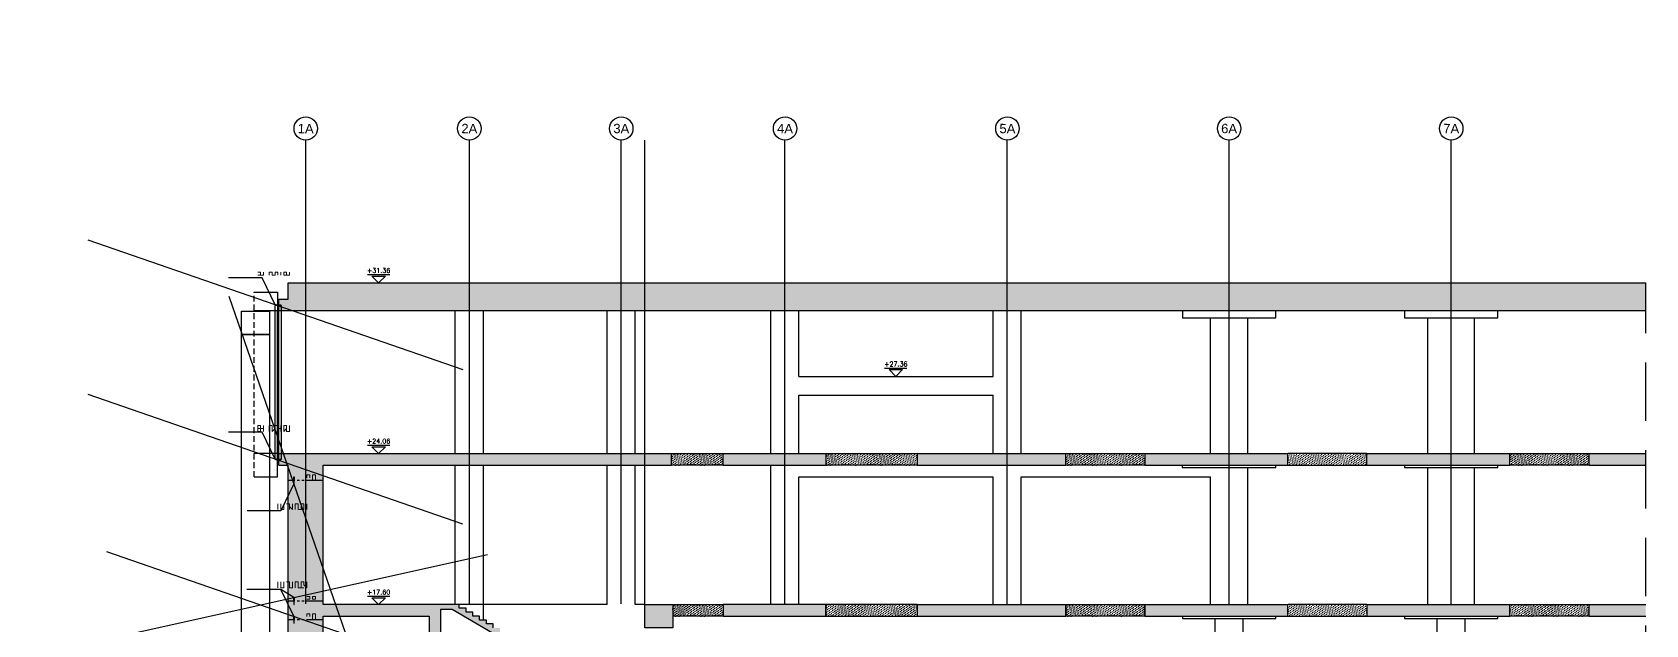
# Model space of a CAD drawing. Header units: millimetres. Extents: x 400408 to 401334, y 4543945 to 4544229.
# Drawn here: x 400586.3 to 400655.3, y 4544203.4 to 4544228.8 of the extents above; entities that cross this region are included whole.
import ezdxf
from ezdxf.enums import TextEntityAlignment as Align

# ---------------------------------------------------------------- set-up
doc = ezdxf.new("R2010")
doc.units = ezdxf.units.MM
for name, pattern in [('ACAD_ISO05W100', [33, 24, -3, 0, -3, 0, -3]), ('AKS', [3, 2.5, -0.25, 0, -0.25]), ('CIZGI', [0.4, 0.25, -0.15]), ('CONTINU', [0]), ('HIDDEN', [0.375, 0.25, -0.125]), ('UUC-ST-KAL-I05-101-U-000$0$ACAD_ISO05W100', [33, 24, -3, 0, -3, 0, -3])]:
    doc.linetypes.add(name, pattern=pattern)
for name, color, linetype in [('aks prota', 2, 'AKS'), ('caks prota', 4, 'Continuous'), ('görünüş prota', 4, 'Continuous'), ('inşaat derzi prota', 11, 'Continuous'), ('kesik prota', 2, 'CIZGI'), ('kesit prota', 1, 'Continuous'), ('kesit tarama prota', 252, 'Continuous'), ('kolon tarama prota', 252, 'Continuous'), ('kot prota', 4, 'Continuous'), ('merdiven prota', 2, 'Continuous'), ('not çizgisi prota', 4, 'Continuous'), ('PRT-CST-rc_level', 6, 'Continuous'), ('PRT-CST-rc_levermark', 4, 'Continuous'), ('st_s_su tutucu', 2, 'Continuous'), ('st_s_ölçü', 4, 'Continuous'), ('taks prota', 7, 'Continuous'), ('TARAMA', 8, 'Continuous'), ('UUC-ST-KAL-I05-101-U-000$0$st_s_su tutucu', 2, 'Continuous'), ('ölçü prota', 4, 'Continuous')]:
    doc.layers.add(name, color=color, linetype=linetype)
doc.layers.add('PRT-KD-kazik', color=172, linetype='Continuous', lineweight=25)
doc.styles.add('OLCU', font='romanstw.shx')
doc.styles.add('TAKS', font='Arial Unicode.ttf')
doc.dimstyles.new('1-50', dxfattribs={"dimtxt": 10, "dimasz": 4, "dimexe": 4, "dimexo": 8, "dimgap": 4, "dimtad": 1, "dimdec": 1, "dimrnd": 0.05, "dimzin": 9, "dimdsep": 46, "dimtxsty": 'OLCU', "dimblk1": 'OBLIQUE', "dimblk2": 'OBLIQUE', "dimsah": 1, "dimcen": 2, "dimdle": 4, "dimclrd": 4, "dimclre": 4, "dimclrt": 3, "dimadec": 1, "dimazin": 0, "dimtfac": 1, "dimtdec": 1, "dimtix": 1, "dimtmove": 2, "dimatfit": 3, "dimldrblk": 'OBLIQUE', "dimfxl": 1, "dimtvp": 1, "dimtolj": 1, "dimtzin": 1, "dimarcsym": 0})
pattern_1 = [(35.99999999998597, (400497.3133640983, 4543873.246616181), (-0.01454759243643788, 0.08754345112887252), [0, -0.07937499999999999])]

# ---------------------------------------------------------------- blocks, each defined once
blk = doc.blocks.new('KOTK5')
at = {"layer": 'PRT-CST-rc_levermark'}
blk.add_line((216.6666666667443, 160), (-213.3333333332557, 160), dxfattribs=at)
blk.add_lwpolyline([(130, 130), (-130, 130), (0, 0)], close=True, dxfattribs=at)
at = {"layer": 'PRT-CST-rc_level', "style": 'OLCU'}
blk.add_attdef('000.00', text='', height=90, dxfattribs=at).set_placement((0, 193.1381784435362), align=Align.CENTER)
blk = doc.blocks.new('_Oblique')
at = {"layer": 'st_s_ölçü', "lineweight": -2}
blk.add_line((-0.5, -0.5), (0.5, 0.5), dxfattribs=at)
blk = doc.blocks.new('D')
at = {"layer": 'st_s_su tutucu', "linetype": 'CONTINU', "ltscale": 0.2}
for p, q in [((-39987.83090962706, 52508.18991963421), (-39992.63090966878, 52508.18991966914)), ((-39992.63090966878, 52508.18991966914), (-39992.63090980848, 52507.38991968935)), ((-39992.63090980848, 52507.38991968935), (-39990.63090962501, 52506.05655179494)), ((-39990.63090992199, 52478.65671955824), (-39991.93117670823, 52478.6567195757)), ((-39991.93117670823, 52478.6567195757), (-39991.93117659182, 52477.72311959402)), ((-39991.93117659182, 52477.72311959402), (-39990.63090987367, 52477.72311951835)), ((-39990.6309096902, 52498.50671976196), (-39991.53117650332, 52498.50671977942)), ((-39991.53117650332, 52498.50671977942), (-39991.53117639622, 52497.87311976865)), ((-39991.53117639622, 52497.87311976865), (-39990.63090970417, 52497.87311978029)), ((-39990.63090980196, 52488.50671968629), (-39991.53117661508, 52488.50671963972)), ((-39991.53117661508, 52488.50671963972), (-39991.53117662905, 52487.87311965806)), ((-39991.53117662905, 52487.87311965806), (-39990.630909937, 52487.87311964059)), ((-39991.53117661508, 52467.87311965223), (-39991.53117662905, 52468.5067196339)), ((-39991.53117662905, 52468.5067196339), (-39990.630909937, 52468.50671965136)), ((-39990.63090980196, 52467.87311960567), (-39991.53117661508, 52467.87311965223)), ((-39991.53117650332, 52457.87311951254), (-39991.53117639622, 52458.50671952331)), ((-39991.53117639622, 52458.50671952331), (-39990.63090970417, 52458.50671951166)), ((-39990.6309096902, 52457.87311953), (-39991.53117650332, 52457.87311951254)), ((-39990.63090962501, 52506.05655179494), (-39990.6309096902, 52498.50671976196)), ((-39990.63090970417, 52497.87311978029), (-39990.63090980196, 52488.50671968629)), ((-39990.630909937, 52487.87311964059), (-39990.63090992199, 52478.65671955824)), ((-39990.630909937, 52468.50671965136), (-39990.63090992199, 52477.72311973372)), ((-39990.63090970417, 52458.50671951166), (-39990.63090980196, 52467.87311960567)), ((-39990.63090962501, 52450.32328749701), (-39990.6309096902, 52457.87311953)), ((-39989.83090974534, 52506.05655187643), (-39987.83090964103, 52507.38991968935)), ((-39989.83090955907, 52498.50671965136), (-39989.83090974534, 52506.05655187643)), ((-39988.9306429881, 52498.50671966883), (-39989.83090955907, 52498.50671965136)), ((-39989.83090992229, 52488.50671961062), (-39989.83090981984, 52497.87311973373)), ((-39989.83090981984, 52497.87311973373), (-39988.93064300207, 52497.87311962313)), ((-39988.93064335132, 52488.50671965136), (-39989.83090992229, 52488.50671961062)), ((-39989.83091007002, 52478.65671960481), (-39989.8309099316, 52487.87311978029)), ((-39989.8309099316, 52487.87311978029), (-39988.93064311383, 52487.87311964059)), ((-39988.53064343977, 52478.65671965137), (-39989.83091007002, 52478.65671960481)), ((-39989.83090998934, 52477.72311965805), (-39988.53064344908, 52477.72311964058)), ((-39989.83091007002, 52477.72311968715), (-39989.8309099316, 52468.50671951166)), ((-39989.8309099316, 52468.50671951166), (-39988.93064311383, 52468.50671965136)), ((-39988.93064335132, 52467.87311964059), (-39989.83090992229, 52467.87311968134)), ((-39989.83090992229, 52467.87311968134), (-39989.83090981984, 52458.50671955823)), ((-39989.83090981984, 52458.50671955823), (-39988.93064300207, 52458.50671966883)), ((-39988.9306429881, 52457.87311962313), (-39989.83090955907, 52457.87311964059)), ((-39989.83090955907, 52457.87311964059), (-39989.83090974534, 52450.32328741552)), ((-39988.93064300207, 52497.87311962313), (-39988.9306429881, 52498.50671966883)), ((-39988.93064311383, 52487.87311964059), (-39988.93064335132, 52488.50671965136)), ((-39988.93064311383, 52468.50671965136), (-39988.93064335132, 52467.87311964059)), ((-39988.93064300207, 52458.50671966883), (-39988.9306429881, 52457.87311962313)), ((-39988.53064344908, 52477.72311964058), (-39988.53064343977, 52478.65671965137)), ((-39987.83090964103, 52507.38991968935), (-39987.83090962706, 52508.18991963421)), ((-39992.63090980848, 52448.98991960261), (-39990.63090962501, 52450.32328749701)), ((-39992.63090966878, 52448.18991962282), (-39992.63090980848, 52448.98991960261)), ((-39987.83090962706, 52448.18991965774), (-39992.63090966878, 52448.18991962282)), ((-39989.83090974534, 52450.32328741552), (-39987.83090964103, 52448.98991960261)), ((-39987.83090964103, 52448.98991960261), (-39987.83090962706, 52448.18991965774))]:
    blk.add_line(p, q, dxfattribs=at)

msp = doc.modelspace()

# ---------------------------------------------------------------- hatches: boundary and pattern name
at = {"layer": 'kesit tarama prota'}
h = msp.add_hatch(color=256, dxfattribs=at)
h.dxf.hatch_style = 1
h.paths.add_polyline_path([(400597.2466831477, 4544218.038396631), (400597.2466831477, 4544217.338396631), (400596.8466831478, 4544217.338396631), (400596.8466831478, 4544216.838396631), (400655.3162315771, 4544216.838396631), (400655.3162315771, 4544218.038396631)])
h = msp.add_hatch(color=256, dxfattribs=at)
h.dxf.hatch_style = 1
h.paths.add_polyline_path([(400599.2466831479, 4544194.348396632), (400613.6466831711, 4544194.348396632), (400613.6466831711, 4544194.948396632), (400598.7466831479, 4544194.948396632), (400598.7466831479, 4544203.778396632), (400603.2796322102, 4544203.778396632), (400603.2796322102, 4544202.178396632), (400606.8363262209, 4544202.178396632), (400619.1698556339, 4544194.948396632), (400615.8466831678, 4544194.948396632), (400615.8466831678, 4544194.348396632), (400617.8966831478, 4544194.348396632), (400617.8966831478, 4544193.946553354), (400620.3445284624, 4544193.946873184), (400620.3445284624, 4544194.948317369), (400620.1585460053, 4544194.948396632), (400618.2777765346, 4544196.050916666), (400618.2777765346, 4544196.958396631), (400619.1334771441, 4544196.958396631), (400622.0005710518, 4544195.277686914), (400622.0005710518, 4544194.947611592), (400621.8652367279, 4544194.94766927), (400621.8652367279, 4544194.448396632), (400633.9203103496, 4544187.488396632), (400637.9926636542, 4544187.488396632), (400637.9926636542, 4544188.888396631), (400639.8466831701, 4544188.888396631), (400639.8466831701, 4544189.488396632), (400634.3577766001, 4544189.488396632), (400634.3577766001, 4544189.288396631), (400634.0577812739, 4544189.288396631), (400634.0577812739, 4544189.678396632), (400633.767781187, 4544189.678396632), (400633.767781187, 4544189.848396632), (400633.4777810999, 4544189.848396632), (400633.4777810999, 4544190.018396632), (400633.1877810128, 4544190.018396632), (400633.1877810128, 4544190.188396632), (400632.8977809257, 4544190.188396632), (400632.8977809257, 4544190.358396632), (400632.6077808386, 4544190.358396632), (400632.6077808386, 4544190.528396632), (400632.3177807514, 4544190.528396632), (400632.3177807514, 4544190.698396632), (400632.0277806643, 4544190.698396632), (400632.0277806643, 4544190.868396631), (400631.7377805772, 4544190.868396631), (400631.7377805772, 4544191.038396631), (400631.4477804901, 4544191.038396631), (400631.4477804901, 4544191.208396631), (400631.157780403, 4544191.208396631), (400631.157780403, 4544191.378396631), (400630.8677803159, 4544191.378396631), (400630.8677803159, 4544191.548396631), (400630.5777802287, 4544191.548396631), (400630.5777802287, 4544191.718396631), (400630.2877801416, 4544191.718396631), (400630.2877801416, 4544191.888396631), (400629.9977800547, 4544191.888396631), (400629.9977800547, 4544192.058396631), (400628.7977796941, 4544192.058396631), (400628.7977796941, 4544192.228396631), (400628.5077796073, 4544192.228396631), (400628.5077796073, 4544192.398396632), (400628.2177795201, 4544192.398396632), (400628.2177795201, 4544192.568396632), (400627.927779433, 4544192.568396632), (400627.927779433, 4544192.738396632), (400627.6377793459, 4544192.738396632), (400627.6377793459, 4544192.908396631), (400627.3477792588, 4544192.908396631), (400627.3477792588, 4544193.078396631), (400627.0577791717, 4544193.078396631), (400627.0577791717, 4544193.248396631), (400626.7677790846, 4544193.248396631), (400626.7677790846, 4544193.418396631), (400626.4777789974, 4544193.418396631), (400626.4777789974, 4544193.588396631), (400626.1877789103, 4544193.588396631), (400626.1877789103, 4544193.758396631), (400625.8977788232, 4544193.758396631), (400625.8977788232, 4544193.928396632), (400625.6077787361, 4544193.928396632), (400625.6077787361, 4544194.098396632), (400625.317778649, 4544194.098396632), (400625.317778649, 4544194.268396632), (400625.0277785619, 4544194.268396632), (400625.0277785619, 4544194.438396632), (400624.737778475, 4544194.438396632), (400624.737778475, 4544194.608396632), (400623.5377781144, 4544194.608396632), (400623.5377781144, 4544194.778396632), (400623.2477780275, 4544194.778396632), (400623.2477780275, 4544194.948396632), (400622.9577779404, 4544194.948396632), (400622.9577779404, 4544195.118396631), (400622.6677778533, 4544195.118396631), (400622.6677778533, 4544195.288396631), (400622.3777777661, 4544195.288396631), (400622.3777777661, 4544195.458396631), (400622.087777679, 4544195.458396631), (400622.087777679, 4544195.628396631), (400621.7977775919, 4544195.628396631), (400621.7977775919, 4544195.798396631), (400621.5077775048, 4544195.798396631), (400621.5077775048, 4544195.968396631), (400621.2177774177, 4544195.968396631), (400621.2177774177, 4544196.138396631), (400620.9277773306, 4544196.138396631), (400620.9277773306, 4544196.308396631), (400620.6377772434, 4544196.308396631), (400620.6377772434, 4544196.478396631), (400620.3477771563, 4544196.478396631), (400620.3477771563, 4544196.648396632), (400620.0577770692, 4544196.648396632), (400620.0577770692, 4544196.818396632), (400619.7677769821, 4544196.818396632), (400619.7677769821, 4544196.988396632), (400619.4777768952, 4544196.988396632), (400619.4777768952, 4544197.158396631), (400618.2777765346, 4544197.158396631), (400618.2777765346, 4544197.328396631), (400617.9877764475, 4544197.328396631), (400617.9877764475, 4544197.498396631), (400617.6977763606, 4544197.498396631), (400617.6977763606, 4544197.668396631), (400617.4077762735, 4544197.668396631), (400617.4077762735, 4544197.838396631), (400617.1177761864, 4544197.838396631), (400617.1177761864, 4544198.008396631), (400616.8277760993, 4544198.008396631), (400616.8277760993, 4544198.178396632), (400616.5377760121, 4544198.178396632), (400616.5377760121, 4544198.348396632), (400616.247775925, 4544198.348396632), (400616.247775925, 4544198.518396632), (400615.9577758379, 4544198.518396632), (400615.9577758379, 4544198.688396632), (400615.6677757508, 4544198.688396632), (400615.6677757508, 4544198.858396632), (400615.3777756637, 4544198.858396632), (400615.3777756637, 4544199.028396632), (400615.0877755766, 4544199.028396632), (400615.0877755766, 4544199.198396632), (400614.7977754895, 4544199.198396632), (400614.7977754895, 4544199.368396631), (400614.5077754023, 4544199.368396631), (400614.5077754023, 4544199.538396631), (400613.307775042, 4544199.538396631), (400613.307775042, 4544199.708396631), (400613.0177749548, 4544199.708396631), (400613.0177749548, 4544199.878396631), (400612.7277748677, 4544199.878396631), (400612.7277748677, 4544200.048396631), (400612.4377747808, 4544200.048396631), (400612.4377747808, 4544200.218396631), (400612.1477746937, 4544200.218396631), (400612.1477746937, 4544200.388396631), (400611.8577746066, 4544200.388396631), (400611.8577746066, 4544200.558396631), (400611.5677745195, 4544200.558396631), (400611.5677745195, 4544200.728396631), (400611.2777744324, 4544200.728396631), (400611.2777744324, 4544200.898396632), (400610.9877743453, 4544200.898396632), (400610.9877743453, 4544201.068396632), (400610.6977742582, 4544201.068396632), (400610.6977742582, 4544201.238396632), (400610.407774171, 4544201.238396632), (400610.407774171, 4544201.408396631), (400610.1177740839, 4544201.408396631), (400610.1177740839, 4544201.578396631), (400609.8277739968, 4544201.578396631), (400609.8277739968, 4544201.748396631), (400609.5377739097, 4544201.748396631), (400609.5377739097, 4544201.918396631), (400608.3377735493, 4544201.918396631), (400608.3377735493, 4544202.088396631), (400608.0477734622, 4544202.088396631), (400608.0477734622, 4544202.258396631), (400607.7577733751, 4544202.258396631), (400607.7577733751, 4544202.428396632), (400607.467773288, 4544202.428396632), (400607.467773288, 4544202.598396632), (400607.1777732011, 4544202.598396632), (400607.1777732011, 4544202.768396632), (400606.887773114, 4544202.768396632), (400606.887773114, 4544202.938396632), (400606.5977730268, 4544202.938396632), (400606.5977730268, 4544203.108396632), (400606.3077729397, 4544203.108396632), (400606.3077729397, 4544203.278396632), (400606.0177728526, 4544203.278396632), (400606.0177728526, 4544203.448396632), (400605.7277727655, 4544203.448396632), (400605.7277727655, 4544203.618396631), (400605.4377726784, 4544203.618396631), (400605.4377726784, 4544203.788396631), (400605.1477725913, 4544203.788396631), (400605.1477725913, 4544203.958396631), (400604.8577725042, 4544203.958396631), (400604.8577725042, 4544204.128396631), (400604.567772417, 4544204.128396631), (400604.567772417, 4544204.278396632), (400598.7466831479, 4544204.278396632), (400598.7466831479, 4544210.238396632), (400613.6466831711, 4544210.238396632), (400613.6466831711, 4544210.738396632), (400596.8466831478, 4544210.738396632), (400596.8466831478, 4544210.238396632), (400597.2466831477, 4544210.238396632), (400597.2466831477, 4544179.438396632), (400613.1466831711, 4544179.438396632), (400613.1466831711, 4544181.438396632), (400599.2466831477, 4544181.438396632), (400599.2466831479, 4544183.168396631), (400631.5887766, 4544183.168396631), (400631.5887766, 4544181.438396632), (400632.0887766, 4544181.438396632), (400632.0887766, 4544183.376216887), (400630.1927801133, 4544184.470870969), (400630.1927801133, 4544185.228396631), (400631.0484807225, 4544185.228396631), (400634.2827814316, 4544183.332427819), (400634.2827814316, 4544181.438396632), (400634.5827814317, 4544181.438396632), (400634.5827814317, 4544182.968396631), (400635.0777766001, 4544182.968396631), (400635.0777766001, 4544183.168396631), (400637.388775763, 4544183.168396631), (400637.388775763, 4544181.438396632), (400634.6466831688, 4544181.438396632), (400634.6466831688, 4544179.438396632), (400639.3466831701, 4544179.438396632), (400639.3466831701, 4544181.438396632), (400637.6887755028, 4544181.438396632), (400637.6887755028, 4544183.068396632), (400655.3162315771, 4544183.068396632), (400655.3162315771, 4544183.368396631), (400634.8777766001, 4544183.368396631), (400634.8777766001, 4544183.168396631), (400634.5827814317, 4544183.168396631), (400634.5827814317, 4544183.558396631), (400634.2927813446, 4544183.558396631), (400634.2927813446, 4544183.728396631), (400634.0027812574, 4544183.728396631), (400634.0027812574, 4544183.898396632), (400633.7127811703, 4544183.898396632), (400633.7127811703, 4544184.068396632), (400633.4227810832, 4544184.068396632), (400633.4227810832, 4544184.238396632), (400633.1327809961, 4544184.238396632), (400633.1327809961, 4544184.408396631), (400632.8427809092, 4544184.408396631), (400632.8427809092, 4544184.578396631), (400632.5527808221, 4544184.578396631), (400632.5527808221, 4544184.748396631), (400632.262780735, 4544184.748396631), (400632.262780735, 4544184.918396631), (400631.9727806479, 4544184.918396631), (400631.9727806479, 4544185.088396631), (400631.6827805607, 4544185.088396631), (400631.6827805607, 4544185.258396631), (400631.3927804736, 4544185.258396631), (400631.3927804736, 4544185.428396632), (400630.1927801133, 4544185.428396632), (400630.1927801133, 4544185.598396632), (400629.9027800261, 4544185.598396632), (400629.9027800261, 4544185.768396632), (400629.612779939, 4544185.768396632), (400629.612779939, 4544185.938396632), (400629.3227798519, 4544185.938396632), (400629.3227798519, 4544186.108396632), (400629.0327797648, 4544186.108396632), (400629.0327797648, 4544186.278396632), (400628.7427796777, 4544186.278396632), (400628.7427796777, 4544186.448396632), (400628.4527795906, 4544186.448396632), (400628.4527795906, 4544186.618396631), (400628.1627795034, 4544186.618396631), (400628.1627795034, 4544186.788396631), (400627.8727794163, 4544186.788396631), (400627.8727794163, 4544186.958396631), (400627.5827793294, 4544186.958396631), (400627.5827793294, 4544187.128396631), (400627.2927792423, 4544187.128396631), (400627.2927792423, 4544187.298396631), (400627.0027791552, 4544187.298396631), (400627.0027791552, 4544187.468396631), (400625.8027787948, 4544187.468396631), (400625.8027787948, 4544187.638396631), (400625.5127787077, 4544187.638396631), (400625.5127787077, 4544187.808396631), (400625.2227786206, 4544187.808396631), (400625.2227786206, 4544187.978396631), (400624.9327785335, 4544187.978396631), (400624.9327785335, 4544188.148396632), (400624.6427784464, 4544188.148396632), (400624.6427784464, 4544188.318396632), (400624.3527783593, 4544188.318396632), (400624.3527783593, 4544188.488396632), (400624.0627782721, 4544188.488396632), (400624.0627782721, 4544188.658396631), (400623.772778185, 4544188.658396631), (400623.772778185, 4544188.828396631), (400623.4827780979, 4544188.828396631), (400623.4827780979, 4544188.998396631), (400623.1927780108, 4544188.998396631), (400623.1927780108, 4544189.168396631), (400622.9027779237, 4544189.168396631), (400622.9027779237, 4544189.338396631), (400622.6127778366, 4544189.338396631), (400622.6127778366, 4544189.488396632), (400615.8466831678, 4544189.488396632), (400615.8466831678, 4544188.888396631), (400619.6465127102, 4544188.888396631), (400619.6465127102, 4544187.488396632), (400623.9662723527, 4544187.488396632), (400631.1023216806, 4544183.368396631), (400599.2466831479, 4544183.368396631), (400599.2466831479, 4544188.888396631), (400613.6466831711, 4544188.888396631), (400613.6466831711, 4544189.488396632), (400599.2466831479, 4544189.488396632)])
h.paths.add_polyline_path([(400603.7796322102, 4544202.678396632), (400603.7796322102, 4544204.078396631), (400604.2575903234, 4544204.078396631), (400606.6458263348, 4544202.678396632)], flags=16)
h.paths.add_polyline_path([(400613.307775042, 4544198.964365817), (400613.307775042, 4544199.338396631), (400614.1634756515, 4544199.338396631), (400617.9777765348, 4544197.10242782), (400617.9777765348, 4544196.226778734)], flags=16)
h.paths.add_polyline_path([(400620.2465127101, 4544189.288396631), (400622.3025957429, 4544189.288396631), (400624.1002469491, 4544188.234601413), (400624.1002469491, 4544187.988396632), (400620.2465127101, 4544187.988396632)], flags=16)
h.paths.add_polyline_path([(400623.5277765991, 4544194.065879059), (400623.5277765991, 4544194.408396631), (400624.3934787239, 4544194.408396631), (400628.4977796943, 4544192.002427819), (400628.4977796943, 4544191.196446434)], flags=16)
h.paths.add_polyline_path([(400625.8027787948, 4544187.268396632), (400626.6584794041, 4544187.268396632), (400629.8927801132, 4544185.372427819), (400629.8927801132, 4544184.64407605), (400625.8027787948, 4544187.005439412)], flags=16)
h.paths.add_polyline_path([(400628.7977796941, 4544191.858396632), (400629.6534803036, 4544191.858396632), (400633.7577812741, 4544189.452427819), (400633.7577812741, 4544188.159583106), (400628.7977796941, 4544191.023241353)], flags=16)
h.paths.add_polyline_path([(400634.0577812739, 4544189.088396631), (400634.5577766001, 4544189.088396631), (400634.5577766001, 4544189.288396631), (400637.3926636541, 4544189.288396631), (400637.3926636541, 4544187.988396632), (400634.0577812739, 4544187.988396632)], flags=16)
h = msp.add_hatch(dxfattribs=at)
h.set_pattern_fill('DOTS', color=2, scale=0.04999999999999999, angle=35.99999999998597)
h.set_pattern_definition(pattern_1)
h.paths.add_polyline_path([(400615.8466831678, 4544210.738396632), (400613.6466831711, 4544210.738396632), (400613.6466831711, 4544210.238396632), (400615.8466831678, 4544210.238396632)])
h = msp.add_hatch(color=256, dxfattribs=at)
h.dxf.hatch_style = 1
h.paths.add_polyline_path([(400620.2465452197, 4544210.738396632), (400615.8466831678, 4544210.738396632), (400615.8466831678, 4544210.238396632), (400620.2465452197, 4544210.238396632)])
h = msp.add_hatch(dxfattribs=at)
h.set_pattern_fill('DOTS', color=2, scale=0.04999999999999999, angle=35.99999999998597)
h.set_pattern_definition(pattern_1)
h.paths.add_polyline_path([(400624.1466831667, 4544210.738396632), (400620.2465452197, 4544210.738396632), (400620.2465452197, 4544210.238396632), (400624.1466831667, 4544210.238396632)])
h = msp.add_hatch(color=256, dxfattribs=at)
h.dxf.hatch_style = 1
h.paths.add_polyline_path([(400630.509117224, 4544210.738396632), (400624.1466831667, 4544210.738396632), (400624.1466831667, 4544210.238396632), (400630.509117224, 4544210.238396632)])
h = msp.add_hatch(dxfattribs=at)
h.set_pattern_fill('DOTS', color=2, scale=0.04999999999999999, angle=35.99999999998597)
h.set_pattern_definition([(35.99999999998597, (400497.3133640983, 4543879.706616181), (-0.01454759243643788, 0.08754345112887252), [0, -0.07937499999999999])])
h.paths.add_polyline_path([(400633.8925244922, 4544210.738396632), (400630.509117224, 4544210.738396632), (400630.509117224, 4544210.238396632), (400633.8925244922, 4544210.238396632)])
h = msp.add_hatch(color=256, dxfattribs=at)
h.dxf.hatch_style = 1
h.paths.add_polyline_path([(400640.0091451376, 4544210.738396632), (400633.8925244922, 4544210.738396632), (400633.8925244922, 4544210.238396632), (400640.0091451376, 4544210.238396632)])
h = msp.add_hatch(dxfattribs=at)
h.set_pattern_fill('DOTS', color=2, scale=0.04999999999999999, angle=35.99999999998597)
h.set_pattern_definition(pattern_1)
h.paths.add_polyline_path([(400643.392519135, 4544210.738396632), (400640.0091451376, 4544210.738396632), (400640.0091451376, 4544210.238396632), (400643.392519135, 4544210.238396632)])
h = msp.add_hatch(color=256, dxfattribs=at)
h.dxf.hatch_style = 1
h.paths.add_polyline_path([(400649.5091413643, 4544210.738396632), (400643.392519135, 4544210.738396632), (400643.392519135, 4544210.238396632), (400649.5091413643, 4544210.238396632)])
h = msp.add_hatch(dxfattribs=at)
h.set_pattern_fill('DOTS', color=2, scale=0.04999999999999999, angle=35.99999999998597)
h.set_pattern_definition(pattern_1)
h.paths.add_polyline_path([(400652.8925211268, 4544210.738396632), (400649.5091413643, 4544210.738396632), (400649.5091413643, 4544210.238396632), (400652.8925211268, 4544210.238396632)])
h = msp.add_hatch(color=256, dxfattribs=at)
h.dxf.hatch_style = 1
h.paths.add_polyline_path([(400655.3162315771, 4544210.738396632), (400652.8925211268, 4544210.738396632), (400652.8925211268, 4544210.238396632), (400655.3162315771, 4544210.238396632)])
h = msp.add_hatch(color=256, dxfattribs=at)
h.dxf.hatch_style = 1
h.paths.add_polyline_path([(400612.4966831477, 4544204.278396632), (400613.6966831476, 4544204.278396632), (400613.6966831476, 4544203.278396632), (400612.4966831477, 4544203.278396632)])
h.paths.add_polyline_path([(400620.2465452197, 4544204.278396632), (400615.8466831678, 4544204.278396632), (400615.8466831678, 4544203.778396632), (400620.2465452197, 4544203.778396632)])
h = msp.add_hatch(dxfattribs=at)
h.set_pattern_fill('DOTS', color=2, scale=0.04999999999999999, angle=35.99999999998597)
h.set_pattern_definition([(35.99999999998597, (400497.3133640983, 4543866.786616181), (-0.01454759243643788, 0.08754345112887252), [0, -0.07937499999999999])])
h.paths.add_polyline_path([(400615.8466831678, 4544204.278396632), (400613.6966831476, 4544204.278396632), (400613.6966831476, 4544203.778396632), (400615.8466831678, 4544203.778396632)])
h = msp.add_hatch(dxfattribs=at)
h.set_pattern_fill('DOTS', color=2, scale=0.04999999999999999, angle=35.99999999998597)
h.set_pattern_definition(pattern_1)
h.paths.add_polyline_path([(400624.1466831667, 4544204.278396632), (400620.2465452197, 4544204.278396632), (400620.2465452197, 4544203.778396632), (400624.1466831667, 4544203.778396632)])
h = msp.add_hatch(color=256, dxfattribs=at)
h.dxf.hatch_style = 1
h.paths.add_polyline_path([(400630.509117224, 4544204.278396632), (400624.1466831667, 4544204.278396632), (400624.1466831667, 4544203.778396632), (400630.509117224, 4544203.778396632)])
h = msp.add_hatch(dxfattribs=at)
h.set_pattern_fill('DOTS', color=2, scale=0.04999999999999999, angle=35.99999999998597)
h.set_pattern_definition(pattern_1)
h.paths.add_polyline_path([(400633.8925244922, 4544204.278396632), (400630.509117224, 4544204.278396632), (400630.509117224, 4544203.778396632), (400633.8925244922, 4544203.778396632)])
h = msp.add_hatch(color=256, dxfattribs=at)
h.dxf.hatch_style = 1
h.paths.add_polyline_path([(400640.0091451378, 4544204.278396632), (400633.8925244922, 4544204.278396632), (400633.8925244922, 4544203.778396632), (400640.0091451378, 4544203.778396632)])
h = msp.add_hatch(dxfattribs=at)
h.set_pattern_fill('DOTS', color=2, scale=0.04999999999999999, angle=35.99999999998597)
h.set_pattern_definition(pattern_1)
h.paths.add_polyline_path([(400643.3925191352, 4544204.278396632), (400640.0091451378, 4544204.278396632), (400640.0091451378, 4544203.778396632), (400643.3925191352, 4544203.778396632)])
h = msp.add_hatch(color=256, dxfattribs=at)
h.dxf.hatch_style = 1
h.paths.add_polyline_path([(400649.5091413645, 4544204.278396632), (400643.3925191352, 4544204.278396632), (400643.3925191352, 4544203.778396632), (400649.5091413645, 4544203.778396632)])
h = msp.add_hatch(dxfattribs=at)
h.set_pattern_fill('DOTS', color=2, scale=0.04999999999999999, angle=35.99999999998597)
h.set_pattern_definition(pattern_1)
h.paths.add_polyline_path([(400652.8925211271, 4544204.278396632), (400649.5091413645, 4544204.278396632), (400649.5091413645, 4544203.778396632), (400652.8925211271, 4544203.778396632)])
h = msp.add_hatch(color=256, dxfattribs=at)
h.dxf.hatch_style = 1
h.paths.add_polyline_path([(400655.3162315771, 4544204.278396632), (400652.8925211271, 4544204.278396632), (400652.8925211271, 4544203.778396632), (400655.3162315771, 4544203.778396632)])

# ---------------------------------------------------------------- linework, layer by layer
at = {"layer": 'aks prota', "ltscale": 10}
for p, q in [((400597.9966831477, 4544174.216277118), (400597.9966831477, 4544224.139749329)), ((400604.9966831477, 4544174.216277118), (400604.9966831477, 4544224.139749329)), ((400611.4966831477, 4544174.216277118), (400611.4966831477, 4544224.139749329)), ((400612.4966831477, 4544174.216277118), (400612.4966831477, 4544224.139749329)), ((400618.4966831477, 4544174.216277118), (400618.4966831477, 4544224.139749329)), ((400627.9966831477, 4544174.216277118), (400627.9966831477, 4544224.139749329)), ((400637.4966831477, 4544174.216277118), (400637.4966831477, 4544224.139749329)), ((400646.9966831477, 4544174.216277118), (400646.9966831477, 4544224.139749329))]:
    msp.add_line(p, q, dxfattribs=at)
at = {"layer": 'caks prota', "ltscale": 0.05}
for centre in [(400597.9966831477, 4544224.639749329), (400604.9966831477, 4544224.639749329), (400611.4966831477, 4544224.639749329), (400618.5002238263, 4544224.639736792), (400628.0129468624, 4544224.639749329), (400637.4966831477, 4544224.639749329), (400646.9966831477, 4544224.639749329)]:
    msp.add_circle(centre, 0.5, dxfattribs=at)
at = {"layer": 'görünüş prota'}
for p, q in [((400604.3966831478, 4544210.738396632), (400604.3966831478, 4544216.838396631)), ((400605.5966831478, 4544210.738396632), (400605.5966831478, 4544216.838396631)), ((400610.8966831478, 4544210.738396632), (400610.8966831478, 4544216.838396631)), ((400612.0966831478, 4544210.738396632), (400612.0966831478, 4544216.838396631)), ((400617.8966831476, 4544210.738396632), (400617.8966831476, 4544216.838396631)), ((400619.0966831478, 4544214.039275237), (400619.0966831478, 4544216.838396631)), ((400627.3966831478, 4544214.039275237), (400627.3966831478, 4544216.838396631)), ((400628.5966831478, 4544210.738396632), (400628.5966831478, 4544216.838396631)), ((400636.6966831479, 4544210.738396632), (400636.6966831479, 4544216.538396631)), ((400638.2966831477, 4544210.738396632), (400638.2966831477, 4544216.538396631)), ((400645.9966831477, 4544210.738396632), (400645.9966831477, 4544216.538396631)), ((400647.9966831477, 4544210.738396632), (400647.9966831477, 4544216.538396631)), ((400619.0966831478, 4544210.738396632), (400619.0966831478, 4544213.239275238)), ((400627.3966831478, 4544210.738396632), (400627.3966831478, 4544213.239275238)), ((400604.3966831478, 4544204.278396632), (400604.3966831478, 4544210.238396632)), ((400605.5966831478, 4544203.618396631), (400605.5966831478, 4544210.238396632)), ((400610.8966831478, 4544204.278396632), (400610.8966831478, 4544210.238396632)), ((400612.0966831478, 4544204.278396632), (400612.0966831478, 4544210.238396632)), ((400617.8966831476, 4544204.278396632), (400617.8966831476, 4544210.238396632)), ((400638.2966831477, 4544204.278396632), (400638.2966831477, 4544210.138396631)), ((400645.9966831477, 4544204.278396632), (400645.9966831477, 4544210.138396631)), ((400647.9966831477, 4544204.278396632), (400647.9966831477, 4544210.138396631)), ((400627.3966831478, 4544204.278396632), (400627.3966831478, 4544209.738396632)), ((400628.5966831478, 4544204.278396632), (400628.5966831478, 4544209.738396632)), ((400636.6966831479, 4544204.278396632), (400636.6966831479, 4544209.738396632)), ((400636.8960621741, 4544194.948396632), (400636.8960621741, 4544203.678396632)), ((400638.096062174, 4544194.948396632), (400638.096062174, 4544203.678396632)), ((400646.3966831478, 4544194.948396632), (400646.3966831478, 4544203.678396632)), ((400647.5966831475, 4544194.948396632), (400647.5966831475, 4544203.678396632))]:
    msp.add_line(p, q, dxfattribs=at)
for points in [[(400596.8466831478, 4544210.738396632), (400596.8466831478, 4544216.838396631)], [(400635.4960946836, 4544216.838396631), (400635.4960946836, 4544216.538396631), (400639.4960946836, 4544216.538396631), (400639.4960946836, 4544216.838396631)], [(400644.9946670662, 4544216.838396631), (400644.9946670662, 4544216.538396631), (400648.9946670662, 4544216.538396631), (400648.9946670662, 4544216.838396631)], [(400613.6466831711, 4544210.738396632), (400615.8466831678, 4544210.738396632)], [(400620.2465452197, 4544210.738396632), (400624.1466831667, 4544210.738396632)], [(400630.509117224, 4544210.738396632), (400633.8925244922, 4544210.738396632)], [(400643.392519135, 4544210.738396632), (400640.0091451376, 4544210.738396632)], [(400649.5091413643, 4544210.738396632), (400652.8925211268, 4544210.738396632)], [(400615.8466831678, 4544210.238396632), (400613.6466831711, 4544210.238396632)], [(400624.1466831667, 4544210.238396632), (400620.2465452197, 4544210.238396632)], [(400633.8925244922, 4544210.238396632), (400630.509117224, 4544210.238396632)], [(400635.4940460927, 4544210.238396632), (400635.4940460927, 4544210.138396631), (400639.4940460927, 4544210.138396631), (400639.4940460927, 4544210.238396632)], [(400640.0091451376, 4544210.238396632), (400643.392519135, 4544210.238396632)], [(400644.9946670662, 4544210.238396632), (400644.9946670662, 4544210.138396631), (400648.9946670662, 4544210.138396631), (400648.9946670662, 4544210.238396632)], [(400652.8925211268, 4544210.238396632), (400649.5091413643, 4544210.238396632)], [(400619.0966831478, 4544204.278396632), (400619.0966831478, 4544209.738396632), (400627.3966831478, 4544209.738396632)], [(400628.5966831478, 4544209.738396632), (400636.6966831479, 4544209.738396632)], [(400610.8966831478, 4544204.278396632), (400604.567772417, 4544204.278396632)], [(400612.4966831477, 4544204.278396632), (400612.0966831478, 4544204.278396632)], [(400613.6966831476, 4544204.278396632), (400615.8466831678, 4544204.278396632)], [(400624.1466831667, 4544204.278396632), (400620.2465452197, 4544204.278396632)], [(400630.509117224, 4544204.278396632), (400633.8925244922, 4544204.278396632)], [(400643.3925191352, 4544204.278396632), (400640.0091451378, 4544204.278396632)], [(400649.5091413645, 4544204.278396632), (400652.8925211271, 4544204.278396632)], [(400615.8466831678, 4544203.778396632), (400613.6966831476, 4544203.778396632)], [(400620.2465452197, 4544203.778396632), (400624.1466831667, 4544203.778396632)], [(400633.8925244922, 4544203.778396632), (400630.509117224, 4544203.778396632)], [(400635.4960946838, 4544203.778396632), (400635.4960946838, 4544203.678396632), (400639.4960946838, 4544203.678396632), (400639.4960946838, 4544203.778396632)], [(400640.0091451378, 4544203.778396632), (400643.3925191352, 4544203.778396632)], [(400644.9967156574, 4544203.778396632), (400644.9967156574, 4544203.678396632), (400648.9967156574, 4544203.678396632), (400648.9967156574, 4544203.778396632)], [(400652.8925211271, 4544203.778396632), (400649.5091413645, 4544203.778396632)]]:
    msp.add_lwpolyline(points, dxfattribs=at)
at = {"layer": 'inşaat derzi prota', "linetype": 'ACAD_ISO05W100', "ltscale": 0.03}
for points in [[(400598.746683293, 4544209.588400324), (400597.246683293, 4544209.588400324)], [(400598.746683293, 4544204.428396631), (400597.246683293, 4544204.428396631)], [(400598.746683293, 4544203.628396631), (400597.246683293, 4544203.628396631)]]:
    msp.add_lwpolyline(points, dxfattribs=at)
at = {"layer": 'kesik prota', "linetype": 'HIDDEN', "ltscale": 10}
msp.add_lwpolyline([(400655.3162315771, 4544178.388396631), (400655.3162315771, 4544218.038396631)], dxfattribs=at)
at = {"layer": 'kesit prota', "color": 1}
for p, q in [((400597.2466831477, 4544218.038396631), (400655.3162315771, 4544218.038396631)), ((400596.8466831478, 4544210.238396632), (400596.8466831478, 4544210.738396632)), ((400596.8466831478, 4544210.738396632), (400613.6466831711, 4544210.738396632)), ((400615.8466831678, 4544210.238396632), (400615.8466831678, 4544210.738396632)), ((400615.8466831678, 4544210.738396632), (400620.2465452197, 4544210.738396632)), ((400620.2465452197, 4544210.738396632), (400620.2465452197, 4544210.238396632)), ((400624.1466831667, 4544210.738396632), (400630.509117224, 4544210.738396632)), ((400624.1466831667, 4544210.738396632), (400624.1466831667, 4544210.238396632)), ((400630.509117224, 4544210.238396632), (400630.509117224, 4544210.738396632)), ((400633.8925244922, 4544210.738396632), (400633.8925244922, 4544210.238396632)), ((400633.8925244922, 4544210.738396632), (400640.0091451376, 4544210.738396632)), ((400640.0091451376, 4544210.238396632), (400640.0091451376, 4544210.738396632)), ((400643.392519135, 4544210.738396632), (400649.5091413643, 4544210.738396632)), ((400643.392519135, 4544210.238396632), (400643.392519135, 4544210.738396632)), ((400649.5091413643, 4544210.238396632), (400649.5091413643, 4544210.738396632)), ((400652.8925211268, 4544210.738396632), (400655.3162315771, 4544210.738396632)), ((400652.8925211268, 4544210.238396632), (400652.8925211268, 4544210.738396632)), ((400596.8466831478, 4544210.238396632), (400597.2466831477, 4544210.238396632)), ((400597.2466831477, 4544179.438396632), (400597.2466831477, 4544210.238396632)), ((400598.7466831479, 4544210.238396632), (400613.6466831711, 4544210.238396632)), ((400615.8466831678, 4544210.238396632), (400620.2465452197, 4544210.238396632)), ((400624.1466831667, 4544210.238396632), (400630.509117224, 4544210.238396632)), ((400633.8925244922, 4544210.238396632), (400640.0091451376, 4544210.238396632)), ((400643.392519135, 4544210.238396632), (400649.5091413643, 4544210.238396632)), ((400652.8925211268, 4544210.238396632), (400655.3162315771, 4544210.238396632)), ((400620.2465452197, 4544204.278396632), (400620.2465452197, 4544203.778396632)), ((400624.1466831667, 4544204.278396632), (400630.509117224, 4544204.278396632)), ((400624.1466831667, 4544204.278396632), (400624.1466831667, 4544203.778396632)), ((400624.1466831667, 4544204.278396632), (400624.1466831667, 4544203.778396632)), ((400630.509117224, 4544203.778396632), (400630.509117224, 4544204.278396632)), ((400633.8925244922, 4544204.278396632), (400640.0091451378, 4544204.278396632)), ((400633.8925244922, 4544204.278396632), (400633.8925244922, 4544203.778396632)), ((400640.0091451378, 4544203.778396632), (400640.0091451378, 4544204.278396632)), ((400643.3925191352, 4544204.278396632), (400649.5091413645, 4544204.278396632)), ((400643.3925191352, 4544204.278396632), (400643.3925191352, 4544203.778396632)), ((400649.5091413645, 4544203.778396632), (400649.5091413645, 4544204.278396632)), ((400652.8925211271, 4544204.278396632), (400655.3162315771, 4544204.278396632)), ((400652.8925211271, 4544203.778396632), (400652.8925211271, 4544204.278396632)), ((400624.1466831667, 4544203.778396632), (400630.509117224, 4544203.778396632)), ((400633.8925244922, 4544203.778396632), (400640.0091451378, 4544203.778396632)), ((400643.3925191352, 4544203.778396632), (400649.5091413645, 4544203.778396632)), ((400652.8925211271, 4544203.778396632), (400655.3162315771, 4544203.778396632))]:
    msp.add_line(p, q, dxfattribs=at)
at = {"layer": 'kesit prota'}
msp.add_line((400613.6466831711, 4544210.238396632), (400613.6466831711, 4544210.738396632), dxfattribs=at)
for points in [[(400655.3162315771, 4544216.838396631), (400596.8466831478, 4544216.838396631), (400596.8466831478, 4544217.338396631), (400597.2466831477, 4544217.338396631), (400597.2466831477, 4544218.038396631)], [(400620.2465452197, 4544204.278396632), (400615.8466831678, 4544204.278396632), (400615.8466831678, 4544203.778396632), (400620.2465452197, 4544203.778396632), (400620.2465452197, 4544204.278396632)]]:
    msp.add_lwpolyline(points, dxfattribs=at)
at = {"layer": 'kesit prota', "color": 1}
for points in [[(400606.0177728526, 4544203.278396632), (400606.0177728526, 4544203.448396632), (400605.7277727655, 4544203.448396632), (400605.7277727655, 4544203.618396631), (400605.4377726784, 4544203.618396631), (400605.4377726784, 4544203.788396631), (400605.1477725913, 4544203.788396631), (400605.1477725913, 4544203.958396631), (400604.8577725042, 4544203.958396631), (400604.8577725042, 4544204.128396631), (400604.567772417, 4544204.128396631), (400604.567772417, 4544204.278396632), (400598.7466831479, 4544204.278396632), (400598.7466831479, 4544210.238396632)], [(400598.7466831479, 4544194.948396632), (400598.7466831479, 4544203.778396632), (400603.2796322102, 4544203.778396632), (400603.2796322102, 4544202.178396632), (400606.8363262209, 4544202.178396632), (400619.1698556339, 4544194.948396632), (400615.8466831678, 4544194.948396632), (400615.8466831678, 4544194.348396632), (400617.8966831478, 4544194.348396632), (400617.8966831478, 4544193.946553354), (400620.3445284624, 4544193.946873184)]]:
    msp.add_lwpolyline(points, dxfattribs=at)
at = {"layer": 'kesit prota'}
for points in [[(400612.4966831477, 4544204.278396632), (400613.6966831476, 4544204.278396632), (400613.6966831476, 4544203.278396632), (400612.4966831477, 4544203.278396632)], [(400606.6458263348, 4544202.678396632), (400603.7796322102, 4544202.678396632), (400603.7796322102, 4544204.078396631), (400604.2575903234, 4544204.078396631)]]:
    msp.add_lwpolyline(points, close=True, dxfattribs=at)
at = {"layer": 'kolon tarama prota'}
for points in [[(400595.795350474, 4544217.638396631), (400596.7966831477, 4544217.638396631), (400596.7966831477, 4544216.838396631), (400595.795350474, 4544216.838396631)], [(400596.7966831477, 4544210.738396632), (400596.7966831477, 4544216.838396631)], [(400595.795350474, 4544209.738396632), (400596.7966831477, 4544209.738396632), (400596.7966831477, 4544210.738396632), (400595.795350474, 4544210.738396632)]]:
    msp.add_lwpolyline(points, dxfattribs=at)
at = {"layer": 'kolon tarama prota', "linetype": 'HIDDEN'}
msp.add_lwpolyline([(400595.795350474, 4544209.738396632), (400595.795350474, 4544217.638396631)], dxfattribs=at)
at = {"layer": 'merdiven prota', "color": 5}
for p, q in [((400630.509117224, 4544204.278396632), (400630.509117224, 4544203.778396632)), ((400633.8925244922, 4544203.778396632), (400633.8925244922, 4544204.278396632))]:
    msp.add_line(p, q, dxfattribs=at)
at = {"layer": 'PRT-KD-kazik', "color": 3}
for points in [[(400595.2467155153, 4544216.826359469), (400596.4467156571, 4544216.826359469), (400596.4467156571, 4544215.826359469), (400595.2467155153, 4544215.826359469)], [(400595.2467155163, 4544215.826359469), (400596.4467156571, 4544215.826359469), (400596.4467156571, 4544171.52635947), (400595.2467155163, 4544171.52635947)]]:
    msp.add_lwpolyline(points, close=True, dxfattribs=at)
at = {"layer": 'st_s_ölçü', "color": 6, "lineweight": 0}
for points in [[(400596.0670654028, 4544218.491342343), (400595.9433057785, 4544218.491342343), (400596.0670654028, 4544218.491342343), (400596.0670654028, 4544218.367582719), (400595.9433057785, 4544218.367582719)], [(400596.0670654028, 4544218.491342343), (400596.0670654028, 4544218.367582719), (400596.1908250271, 4544218.367582719), (400596.1908250271, 4544218.491342343)], [(400596.4383442758, 4544218.491342343), (400596.4383442758, 4544218.367582719)], [(400596.4383442758, 4544218.491342343), (400596.5621039001, 4544218.491342343)], [(400596.5621039001, 4544218.491342343), (400596.5621039001, 4544218.367582719), (400596.6858635246, 4544218.367582719), (400596.6858635246, 4544218.491342343)], [(400596.6858635246, 4544218.491342343), (400596.8096231489, 4544218.491342343)], [(400596.8096231489, 4544218.491342343), (400596.8096231489, 4544218.367582719)], [(400597.1809020219, 4544218.491342343), (400597.0571423976, 4544218.491342343), (400597.0571423976, 4544218.367582719), (400597.1809020219, 4544218.367582719)], [(400597.1809020219, 4544218.491342343), (400597.1809020219, 4544218.367582719), (400597.3046616462, 4544218.367582719), (400597.3046616462, 4544218.491342343)], [(400596.0670654028, 4544211.932082253), (400595.9433057785, 4544211.932082253), (400595.9433057785, 4544211.808322628), (400596.0670654028, 4544211.808322628), (400596.0670654028, 4544211.684563004), (400595.9433057785, 4544211.684563004), (400595.9433057785, 4544211.808322628)], [(400596.0670654028, 4544211.932082253), (400596.0670654028, 4544211.808322628), (400596.1908250271, 4544211.808322628), (400596.1908250271, 4544211.684563004), (400596.1908250271, 4544211.808322628), (400596.1908250271, 4544211.932082253)], [(400596.4383442758, 4544211.932082253), (400596.4383442758, 4544211.684563004)], [(400596.4383442758, 4544211.932082253), (400596.5621039001, 4544211.932082253)], [(400596.5621039001, 4544211.932082253), (400596.5621039001, 4544211.808322628), (400596.5621039001, 4544211.684563004), (400596.6858635246, 4544211.808322628), (400596.6858635246, 4544211.932082253)], [(400596.6858635246, 4544211.932082253), (400596.8096231489, 4544211.932082253)], [(400596.8096231489, 4544211.932082253), (400596.8096231489, 4544211.684563004)], [(400596.8096231489, 4544211.932082253), (400596.8096231489, 4544211.808322628), (400596.9333827732, 4544211.808322628), (400596.9333827732, 4544211.684563004), (400596.9333827732, 4544211.808322628), (400596.9333827732, 4544211.932082253)], [(400597.1809020219, 4544211.932082253), (400597.0571423976, 4544211.932082253), (400597.0571423976, 4544211.808322628), (400597.0571423976, 4544211.684563004), (400597.1809020219, 4544211.808322628)], [(400597.1809020219, 4544211.932082253), (400597.1809020219, 4544211.808322628), (400597.1809020219, 4544211.684563004), (400597.3046616462, 4544211.684563004), (400597.3046616462, 4544211.808322628), (400597.3046616462, 4544211.932082253)], [(400598.0472193923, 4544209.828168639), (400598.0472193923, 4544209.704409014), (400598.0472193923, 4544209.828168639), (400598.1709790169, 4544209.828168639), (400598.1709790169, 4544209.704409014)], [(400596.8096231489, 4544208.590572395), (400596.8096231489, 4544208.466812771), (400596.8096231489, 4544208.343053146)], [(400596.9333827732, 4544208.590572395), (400596.9333827732, 4544208.466812771), (400596.9333827732, 4544208.343053146), (400597.0571423976, 4544208.343053146), (400597.0571423976, 4544208.466812771), (400597.0571423976, 4544208.590572395)], [(400597.1809020219, 4544208.590572395), (400597.3046616462, 4544208.590572395)], [(400597.3046616462, 4544208.590572395), (400597.3046616462, 4544208.343053146)], [(400597.3046616462, 4544208.590572395), (400597.3046616462, 4544208.466812771), (400597.4284212707, 4544208.343053146), (400597.4284212707, 4544208.466812771), (400597.4284212707, 4544208.590572395)], [(400597.5521808951, 4544208.590572395), (400597.5521808951, 4544208.343053146)], [(400597.5521808951, 4544208.590572395), (400597.6759405194, 4544208.590572395)], [(400597.6759405194, 4544208.590572395), (400597.6759405194, 4544208.466812771), (400597.6759405194, 4544208.343053146), (400597.7997001437, 4544208.343053146), (400597.7997001437, 4544208.466812771), (400597.7997001437, 4544208.590572395)], [(400596.8096231489, 4544205.125302914), (400596.8096231489, 4544205.249062537), (400596.8096231489, 4544205.125302914), (400596.8096231489, 4544205.001543289)], [(400596.9333827732, 4544205.249062537), (400596.9333827732, 4544205.125302914), (400596.9333827732, 4544205.001543289), (400597.0571423976, 4544205.001543289), (400597.0571423976, 4544205.125302914), (400597.0571423976, 4544205.249062537)], [(400597.1809020219, 4544205.249062537), (400597.3046616462, 4544205.249062537)], [(400597.3046616462, 4544205.249062537), (400597.3046616462, 4544205.001543289)], [(400597.3046616462, 4544205.249062537), (400597.3046616462, 4544205.125302914), (400597.3046616462, 4544205.001543289), (400597.4284212707, 4544205.001543289), (400597.4284212707, 4544205.125302914), (400597.4284212707, 4544205.249062537)], [(400597.5521808951, 4544205.249062537), (400597.5521808951, 4544205.001543289)], [(400597.5521808951, 4544205.249062537), (400597.6759405194, 4544205.249062537)], [(400597.6759405194, 4544205.249062537), (400597.6759405194, 4544205.125302914), (400597.6759405194, 4544205.001543289), (400597.7997001437, 4544205.001543289), (400597.7997001437, 4544205.125302914), (400597.7997001437, 4544205.249062537)], [(400597.923459768, 4544205.125302914), (400597.923459768, 4544205.249062537), (400597.7997001437, 4544205.249062537), (400597.7997001437, 4544205.125302914), (400597.7997001437, 4544205.001543289), (400597.923459768, 4544205.001543289)], [(400597.923459768, 4544205.249062537), (400597.923459768, 4544205.125302914), (400598.0472193923, 4544205.001543289), (400598.0472193923, 4544205.125302914), (400598.0472193923, 4544205.249062537)], [(400598.0472193923, 4544204.630264416), (400598.1709790169, 4544204.630264416), (400598.1709790169, 4544204.506504792)], [(400598.0472193923, 4544203.763947045), (400598.0472193923, 4544203.88770667), (400598.1709790169, 4544203.88770667), (400598.1709790169, 4544203.763947045)]]:
    msp.add_lwpolyline(points, dxfattribs=at)
for points in [[(400596.9333827732, 4544218.491342343), (400596.9333827732, 4544218.367582719), (400596.9333827732, 4544218.491342343)], [(400598.2947386412, 4544209.58064939), (400598.2947386412, 4544209.828168639), (400598.4184982655, 4544209.828168639), (400598.4184982655, 4544209.704409014), (400598.4184982655, 4544209.58064939), (400598.2947386412, 4544209.58064939)], [(400598.1709790169, 4544209.58064939), (400598.0472193923, 4544209.58064939), (400598.1709790169, 4544209.58064939)], [(400597.923459768, 4544208.466812771), (400597.923459768, 4544208.590572395), (400597.7997001437, 4544208.590572395), (400597.7997001437, 4544208.466812771), (400597.7997001437, 4544208.343053146), (400597.923459768, 4544208.343053146), (400597.923459768, 4544208.466812771)], [(400598.0472193923, 4544208.590572395), (400598.0472193923, 4544208.466812771), (400598.0472193923, 4544208.343053146), (400598.0472193923, 4544208.466812771), (400598.0472193923, 4544208.590572395)], [(400598.1709790169, 4544204.506504792), (400598.0472193923, 4544204.506504792), (400598.1709790169, 4544204.506504792)], [(400598.2947386412, 4544204.506504792), (400598.2947386412, 4544204.630264416), (400598.4184982655, 4544204.630264416), (400598.4184982655, 4544204.506504792), (400598.2947386412, 4544204.506504792)], [(400598.1709790169, 4544203.640187421), (400598.0472193923, 4544203.640187421), (400598.1709790169, 4544203.640187421)], [(400598.2947386412, 4544203.640187421), (400598.2947386412, 4544203.88770667), (400598.4184982655, 4544203.88770667), (400598.4184982655, 4544203.763947045), (400598.4184982655, 4544203.640187421), (400598.2947386412, 4544203.640187421)]]:
    msp.add_lwpolyline(points, close=True, dxfattribs=at)
at = {"layer": 'TARAMA'}
msp.add_line((400615.8466831678, 4544204.278396632), (400615.8466831678, 4544203.778396632), dxfattribs=at)
at = {"layer": 'UUC-ST-KAL-I05-101-U-000$0$st_s_su tutucu', "linetype": 'UUC-ST-KAL-I05-101-U-000$0$ACAD_ISO05W100', "ltscale": 0.05}
for points in [[(400596.8027248545, 4544217.108490773, -0.5773502691895264), (400596.8042187103, 4544217.111094948), (400596.8392300004, 4544217.111192566, -0.5773502691896774), (400596.8407383542, 4544217.10859676), (400596.8289543171, 4544217.088054148, 0.5773502691898074), (400596.8304626713, 4544217.085458345), (400596.8762982459, 4544217.085586142), (400596.8763145608, 4544217.079734431), (400596.8804329449, 4544217.079745915), (400596.8804166288, 4544217.085597625), (400596.913127256, 4544217.085688828), (400596.9131435709, 4544217.079837116), (400596.9172619553, 4544217.0798486), (400596.9172456394, 4544217.085700309), (400596.9379286963, 4544217.085757979), (400596.9466317999, 4544217.072782193), (400596.9518317792, 4544217.072796692), (400596.951744788, 4544217.103996571), (400596.9465448085, 4544217.103982073), (400596.9379141973, 4544217.090957957), (400596.9172311418, 4544217.09090029), (400596.9172148262, 4544217.096752001), (400596.9130964421, 4544217.096740518), (400596.9131127579, 4544217.090888807), (400596.8804021309, 4544217.090797604), (400596.8803858149, 4544217.096649315), (400596.876267431, 4544217.096637833), (400596.8762837466, 4544217.090786122), (400596.8384540649, 4544217.090680645, -0.5773502691899163), (400596.8369457109, 4544217.093276449), (400596.8482317968, 4544217.112951004, 0.5773502691894145), (400596.8467234431, 4544217.115546808), (400596.7967011039, 4544217.115407337, 0.5773502691898413), (400596.7952072482, 4544217.112803162), (400596.8066028703, 4544217.093191849, -0.5773502691890604), (400596.8051090147, 4544217.090587673), (400596.7672793322, 4544217.090482198), (400596.7672630166, 4544217.096333907), (400596.7631446327, 4544217.096322424), (400596.7631609479, 4544217.090470714), (400596.7304503214, 4544217.09037951), (400596.7304340056, 4544217.096231221), (400596.7263156226, 4544217.096219739), (400596.7263319373, 4544217.09036803), (400596.705648882, 4544217.09031036), (400596.6969457787, 4544217.103286145), (400596.6917457985, 4544217.103271647), (400596.6918327901, 4544217.072071769), (400596.6970327699, 4544217.072086266), (400596.7056633804, 4544217.08511038), (400596.7263464368, 4544217.08516805), (400596.726362752, 4544217.079316338), (400596.7304811356, 4544217.079327821), (400596.7304648202, 4544217.085179531), (400596.7631754474, 4544217.085270734), (400596.763191763, 4544217.079419024), (400596.7673101471, 4544217.079430507), (400596.767293831, 4544217.085282218), (400596.8131294052, 4544217.085410016, 0.5773502691892096), (400596.8146232608, 4544217.088014191)], [(400596.8026869979, 4544210.508490773, -0.5773502691895264), (400596.8041808537, 4544210.511094947), (400596.8391921438, 4544210.511192567, -0.5773502691896774), (400596.8407004976, 4544210.50859676), (400596.8289164605, 4544210.488054148, 0.5773502691898074), (400596.8304248147, 4544210.485458344), (400596.8762603893, 4544210.485586142), (400596.8762767042, 4544210.479734431), (400596.8803950883, 4544210.479745915), (400596.8803787722, 4544210.485597624), (400596.9130893994, 4544210.485688828), (400596.9131057143, 4544210.479837117), (400596.9172240986, 4544210.479848599), (400596.9172077828, 4544210.485700309), (400596.9378908397, 4544210.485757979), (400596.9465939432, 4544210.472782194), (400596.9517939225, 4544210.472796692), (400596.9517069314, 4544210.503996571), (400596.9465069519, 4544210.503982074), (400596.9378763406, 4544210.490957958), (400596.9171932851, 4544210.49090029), (400596.9171769695, 4544210.496752001), (400596.9130585854, 4544210.496740517), (400596.9130749013, 4544210.490888807), (400596.8803642743, 4544210.490797604), (400596.8803479582, 4544210.496649316), (400596.8762295744, 4544210.496637832), (400596.87624589, 4544210.490786122), (400596.8384162082, 4544210.490680645, -0.5773502691899163), (400596.8369078542, 4544210.49327645), (400596.8481939402, 4544210.512951004, 0.5773502691894145), (400596.8466855864, 4544210.515546808), (400596.7966632472, 4544210.515407338, 0.5773502691898413), (400596.7951693916, 4544210.512803162), (400596.8065650137, 4544210.493191849, -0.5773502691890604), (400596.805071158, 4544210.490587673), (400596.7672414756, 4544210.490482197), (400596.76722516, 4544210.496333907), (400596.7631067761, 4544210.496322424), (400596.7631230913, 4544210.490470715), (400596.7304124648, 4544210.49037951), (400596.7303961489, 4544210.496231222), (400596.726277766, 4544210.496219738), (400596.7262940807, 4544210.49036803), (400596.7056110254, 4544210.490310361), (400596.6969079221, 4544210.503286146), (400596.6917079419, 4544210.503271647), (400596.6917949335, 4544210.472071769), (400596.6969949132, 4544210.472086267), (400596.7056255238, 4544210.485110381), (400596.7263085802, 4544210.48516805), (400596.7263248953, 4544210.479316338), (400596.730443279, 4544210.479327821), (400596.7304269636, 4544210.485179531), (400596.7631375908, 4544210.485270734), (400596.7631539064, 4544210.479419024), (400596.7672722905, 4544210.479430507), (400596.7672559744, 4544210.485282217), (400596.8130915486, 4544210.485410015, 0.5773502691892096), (400596.8145854042, 4544210.488014191)]]:
    msp.add_lwpolyline(points, format="xyb", close=True, dxfattribs=at)
at = {"layer": 'UUC-ST-KAL-I05-101-U-000$0$st_s_su tutucu', "linetype": 'UUC-ST-KAL-I05-101-U-000$0$ACAD_ISO05W100'}
for points in [[(400596.6917510672, 4544210.503271767), (400596.6918327901, 4544217.072071769)], [(400596.9518317792, 4544217.072796692), (400596.9517499636, 4544210.488562855)]]:
    msp.add_lwpolyline(points, dxfattribs=at)
at = {"layer": 'ölçü prota'}
for points in [[(400619.0966831478, 4544214.039275237), (400627.3966831478, 4544214.039275237)], [(400619.0966831478, 4544213.239275238), (400627.3966831478, 4544213.239275238)]]:
    msp.add_lwpolyline(points, dxfattribs=at)

# ---------------------------------------------------------------- block references
at = {"layer": 'kot prota', "linetype": 'CONTINU', "ltscale": 0.1}
ref = msp.add_blockref('KOTK5', (400601.1167368781, 4544218.038396631), dxfattribs=dict(at, xscale=-0.002222222222222222, yscale=0.002222222222222222, zscale=0.002222222222222222))
ref.add_attrib('000.00', '+31.36', dxfattribs={"layer": 'PRT-CST-rc_level', "height": 0.1999999999999999, "style": 'OLCU'}).set_placement((400601.1167368781, 4544218.467592583), align=Align.CENTER)
ref = msp.add_blockref('KOTK5', (400623.2406142817, 4544214.039275237), dxfattribs=dict(at, xscale=-0.002222222222222222, yscale=0.002222222222222222, zscale=0.002222222222222222))
ref.add_attrib('000.00', '+27.36', dxfattribs={"layer": 'PRT-CST-rc_level', "height": 0.1999999999999999, "style": 'OLCU'}).set_placement((400623.2406142817, 4544214.46847119), align=Align.CENTER)
ref = msp.add_blockref('KOTK5', (400601.1167368781, 4544210.738396632), dxfattribs=dict(at, xscale=-0.002222222222222222, yscale=0.002222222222222222, zscale=0.002222222222222222))
ref.add_attrib('000.00', '+24.06', dxfattribs={"layer": 'PRT-CST-rc_level', "height": 0.1999999999999999, "style": 'OLCU'}).set_placement((400601.1167368781, 4544211.167592583), align=Align.CENTER)
ref = msp.add_blockref('KOTK5', (400601.1167368781, 4544204.278396632), dxfattribs=dict(at, xscale=-0.002222222222222222, yscale=0.002222222222222222, zscale=0.002222222222222222))
ref.add_attrib('000.00', '+17.60', dxfattribs={"layer": 'PRT-CST-rc_level', "height": 0.1999999999999999, "style": 'OLCU'}).set_placement((400601.1167368781, 4544204.707592583), align=Align.CENTER)
at = {"layer": 'st_s_ölçü', "xscale": 0.004999999999999998, "yscale": 0.004999999999999998, "zscale": 0.004999999999999998, "rotation": 180}
for p in [(400397.5455287445, 4544471.979349922), (400397.5455287445, 4544466.81934623), (400397.5455287445, 4544466.019346229)]:
    msp.add_blockref('D', p, dxfattribs=at)

# ---------------------------------------------------------------- texts
at = {"layer": 'taks prota', "style": 'TAKS'}
for s, p in [('1A', (400597.9966831477, 4544224.639749329)), ('2A', (400604.9966831477, 4544224.639749329)), ('3A', (400611.4966831477, 4544224.639749329)), ('4A', (400618.5002238263, 4544224.639736792)), ('5A', (400628.0129468624, 4544224.639749329)), ('6A', (400637.4966831477, 4544224.639749329)), ('7A', (400646.9966831477, 4544224.639749329))]:
    msp.add_text(s, height=0.4, rotation=359.5051679852531, dxfattribs=at).set_placement(p, align=Align.MIDDLE_CENTER)

# ---------------------------------------------------------------- leaders
at = {"layer": 'not çizgisi prota'}
for points in [[(400596.6961256754, 4544217.102113809), (400596.1375635259, 4544218.251867481), (400594.6991805452, 4544218.251867129)], [(400596.6917256549, 4544210.503454677), (400596.1331635054, 4544211.65320835), (400594.6947805248, 4544211.653207998)], [(400597.4910917465, 4544203.778579661), (400596.9325298778, 4544204.92833347), (400595.4941468972, 4544204.92833347)], [(400597.4840007075, 4544204.577409849), (400596.9325298778, 4544204.92833347), (400595.4821468966, 4544204.92833347)], [(400597.4910917465, 4544209.438217294), (400596.9325298778, 4544208.288463484), (400595.4941468972, 4544208.288463484)], [(400597.4910917465, 4544194.448579661), (400596.9325298778, 4544195.59833347), (400595.4941468972, 4544195.59833347)]]:
    msp.add_leader(points, dimstyle='1-50', override={"dimasz": 12, "dimgap": 4, "dimtad": 0}, dxfattribs=at)

doc.saveas('drawing.dxf')
